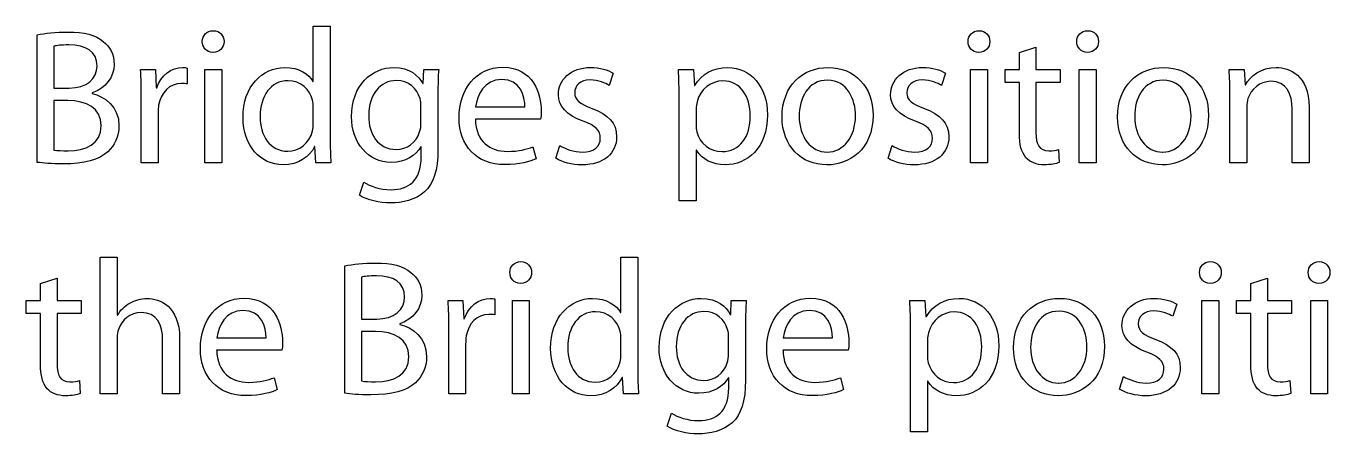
# Model space of a CAD drawing. Extents: x 14 to 1178, y 12 to 836.
# Drawn here: x 454.45 to 483.15, y 764.13 to 773.1 of the extents above; entities that cross this region are included whole.
import ezdxf

# ---------------------------------------------------------------- set-up
doc = ezdxf.new("R2010")
doc.units = 0
doc.layers.add('Gibson-Explorer-00-1958', color=7, linetype='CONTINUOUS')

msp = doc.modelspace()

# ---------------------------------------------------------------- linework, layer by layer
at = {"layer": 'Gibson-Explorer-00-1958', "color": 7}
for points in [[(460.765443, 771.878314), (460.77391, 771.878314), (460.77391, 773.097514), (461.146478, 773.097514), (461.146337, 773.097514)], [(461.146337, 773.097514), (461.146337, 770.621014)], [(454.699535, 770.100455), (454.699535, 772.903063), (454.699535, 772.902887)], [(455.067835, 772.657177), (455.067835, 771.734416), (455.067835, 771.734487)], [(458.568202, 772.517547), (458.563969, 772.517547), (458.563898, 772.517547)], [(475.420749, 772.517547), (475.416515, 772.517547), (475.416445, 772.517547)], [(476.314123, 770.739583), (476.314123, 771.857183), (475.996517, 771.857183), (475.996517, 772.140887), (476.314123, 772.140887), (476.314123, 772.517618), (476.678119, 772.631989), (476.678049, 772.631918)], [(476.678049, 772.631918), (476.678049, 772.140816), (477.211519, 772.140816), (477.211519, 771.857112), (476.678049, 771.857112), (476.678049, 770.752283)], [(477.812511, 772.517547), (477.808278, 772.517547), (477.808207, 772.517547)], [(456.972729, 772.140816), (457.298802, 772.140816), (457.315735, 771.738614), (457.328435, 771.738614)], [(458.001429, 772.174612), (458.001429, 771.827338)], [(463.182535, 771.835945), (463.191002, 771.835945), (463.203702, 772.140816), (463.533902, 772.140816)], [(468.808529, 772.140816), (469.142857, 772.140816), (469.164023, 771.789414), (469.17249, 771.789414)], [(480.928209, 772.140816), (481.258445, 772.140816), (481.279611, 771.806312), (481.288078, 771.806312)], [(467.373535, 772.060383), (467.284635, 771.793718)], [(474.684184, 772.060383), (474.595319, 771.793718)], [(455.067835, 771.734487), (455.402163, 771.734487)], [(455.910304, 771.628547), (455.910304, 771.615847)], [(463.516968, 771.582016), (463.516968, 770.392449), (463.517074, 770.392449)], [(481.317605, 771.327946), (481.317605, 770.091847), (480.945037, 770.091847), (480.945037, 771.586002), (480.945143, 771.586002)], [(455.372529, 771.459179), (455.067835, 771.459179), (455.067835, 770.371212), (455.067835, 770.371247)], [(457.357927, 771.183977), (457.357927, 770.091706), (456.985323, 770.091706), (456.989557, 771.501442), (456.989662, 771.501583)], [(460.773768, 770.951214), (460.773768, 771.306779), (460.773768, 771.306779)], [(463.144541, 770.968112), (463.144541, 771.336201), (463.144506, 771.336201)], [(464.34649, 771.319514), (465.430329, 771.319514), (465.430329, 771.319514)], [(469.206427, 770.366944), (469.19796, 770.366944), (469.19796, 769.253648), (468.825357, 769.253648), (468.825357, 771.471949), (468.825462, 771.471949)], [(469.198137, 771.281449), (469.198137, 770.92592), (469.198066, 770.92592)], [(482.68917, 771.315387), (482.68917, 770.091847), (482.316778, 770.091847), (482.316778, 771.272983)], [(465.777463, 771.048546), (464.342398, 771.052779), (464.342363, 771.052849)], [(461.16327, 770.091847), (460.828908, 770.091847), (460.811974, 770.447377), (460.803508, 770.447377)], [(463.148633, 770.218812), (463.148633, 770.443249), (463.140166, 770.443249)], [(465.608094, 770.443249), (465.675792, 770.180712)], [(466.111931, 770.189179), (466.200831, 770.468579), (466.200831, 770.468579)], [(473.422615, 770.189179), (473.51148, 770.468579), (473.51148, 770.468579)], [(472.080719, 770.324751), (472.084953, 770.324751), (472.084882, 770.324751)], [(477.173454, 770.379749), (477.190388, 770.096222)], [(479.463582, 770.324751), (479.467815, 770.324751), (479.467709, 770.324751)], [(472.07631, 770.045351), (472.072076, 770.045351), (472.072182, 770.045351)], [(479.459137, 770.045351), (479.454904, 770.045351), (479.455009, 770.045351)], [(461.794037, 769.376485), (461.887206, 769.664316)], [(456.460461, 766.247981), (456.460461, 765.011883), (456.087892, 765.011883), (456.087892, 768.017549), (456.087927, 768.017549)], [(456.087927, 768.017549), (456.460496, 768.017549), (456.460496, 766.739083), (456.468962, 766.739083)], [(461.468458, 765.020491), (461.468458, 767.823098), (461.468458, 767.822922)], [(467.534366, 766.79835), (467.542833, 766.79835), (467.542833, 768.017549), (467.915402, 768.017549), (467.915261, 768.017549)], [(467.915261, 768.017549), (467.915261, 765.54105)], [(454.771608, 765.659477), (454.771608, 766.777077), (454.453966, 766.777077), (454.453966, 767.060781), (454.771608, 767.060781), (454.771608, 767.437512), (455.135604, 767.551883), (455.135533, 767.551953)], [(455.135533, 767.551953), (455.135533, 767.060851), (455.669004, 767.060851), (455.669004, 766.777148), (455.135533, 766.777148), (455.135533, 765.672318)], [(461.836758, 767.577353), (461.836758, 766.654593), (461.836758, 766.654522)], [(481.406647, 765.659477), (481.406647, 766.777077), (481.089005, 766.777077), (481.089005, 767.060781), (481.406647, 767.060781), (481.406647, 767.437512), (481.770607, 767.551883), (481.770572, 767.551953)], [(481.770572, 767.551953), (481.770572, 767.060851), (482.304043, 767.060851), (482.304043, 766.777148), (481.770572, 766.777148), (481.770572, 765.672318)], [(465.337125, 767.437583), (465.332892, 767.437583), (465.332821, 767.437583)], [(480.513307, 767.437583), (480.509074, 767.437583), (480.509004, 767.437583)], [(482.90507, 767.437583), (482.900837, 767.437583), (482.900731, 767.437583)], [(463.741653, 767.060851), (464.067725, 767.060851), (464.084658, 766.65865), (464.097358, 766.65865)], [(464.770353, 767.094648), (464.770353, 766.74755)], [(469.951459, 766.755981), (469.959925, 766.755981), (469.972625, 767.060851), (470.302825, 767.060851)], [(473.901088, 767.060851), (474.235451, 767.060851), (474.256617, 766.70945), (474.265084, 766.70945)], [(479.776743, 766.980418), (479.687843, 766.713753)], [(461.836758, 766.654522), (462.171086, 766.654522)], [(462.141453, 766.379355), (461.836758, 766.379355), (461.836758, 765.291389), (461.836758, 765.291283)], [(462.679227, 766.548583), (462.679227, 766.535883)], [(464.126851, 766.104189), (464.126851, 765.011918), (463.754247, 765.011918), (463.75848, 766.421653), (463.758586, 766.421618)], [(470.285892, 766.502051), (470.285892, 765.312485), (470.285998, 765.312485)], [(474.299021, 765.286979), (474.290555, 765.286979), (474.290555, 764.173683), (473.917986, 764.173683), (473.917986, 766.391985), (473.918021, 766.391985)], [(457.832025, 766.231118), (457.832025, 765.011883), (457.459598, 765.011883), (457.459598, 766.188714)], [(458.653292, 766.23955), (459.737131, 766.23955), (459.737131, 766.23955)], [(467.542692, 765.87125), (467.542692, 766.226814), (467.542692, 766.226814)], [(469.913464, 765.888148), (469.913464, 766.256412), (469.913429, 766.256412)], [(471.11559, 766.23955), (472.199429, 766.23955), (472.199429, 766.23955)], [(474.29066, 766.201485), (474.29066, 765.845955), (474.29059, 765.845955)], [(460.084264, 765.968581), (458.6492, 765.972814), (458.649164, 765.972885)], [(472.546562, 765.968581), (471.111498, 765.972814), (471.111462, 765.972885)], [(455.630939, 765.299644), (455.647872, 765.016116)], [(459.914896, 765.363285), (459.982594, 765.100783)], [(467.932194, 765.011883), (467.597831, 765.011883), (467.580898, 765.367412), (467.572431, 765.367412)], [(469.917557, 765.138848), (469.917557, 765.363285), (469.90909, 765.363285)], [(472.377194, 765.363285), (472.444892, 765.100783)], [(477.173278, 765.244787), (477.177511, 765.244787), (477.177406, 765.244787)], [(478.515139, 765.109214), (478.604039, 765.388614), (478.604039, 765.388614)], [(482.265978, 765.299644), (482.282911, 765.016116)], [(477.168833, 764.965387), (477.1646, 764.965387), (477.164706, 764.965387)], [(468.562961, 764.29652), (468.656129, 764.584352)]]:
    msp.add_lwpolyline(points, dxfattribs=at)
for points in [[(458.386133, 770.091847), (458.386133, 772.140816), (458.758737, 772.140816), (458.758737, 770.091847), (458.386133, 770.091847)], [(475.23868, 770.091847), (475.23868, 772.140816), (475.611249, 772.140816), (475.611249, 770.091847), (475.23868, 770.091847)], [(477.630443, 770.091847), (477.630443, 772.140816), (478.003011, 772.140816), (478.003011, 770.091847), (477.630443, 770.091847)], [(465.155057, 765.011883), (465.155057, 767.060851), (465.527661, 767.060851), (465.527661, 765.011883), (465.155057, 765.011883)], [(480.331239, 765.011883), (480.331239, 767.060851), (480.703807, 767.060851), (480.703807, 765.011883), (480.331239, 765.011883)], [(482.722966, 765.011883), (482.722966, 767.060851), (483.09557, 767.060851), (483.09557, 765.011883), (482.722966, 765.011883)]]:
    msp.add_lwpolyline(points, close=True, dxfattribs=at)
for points in [[(458.33117, 772.758883), (458.33117, 772.890116), (458.428502, 772.995879), (458.572329, 772.995879)], [(458.572329, 772.995879), (458.716333, 772.995879), (458.809537, 772.890116), (458.809537, 772.758883)], [(475.183717, 772.758883), (475.183717, 772.890116), (475.281049, 772.995879), (475.424876, 772.995879)], [(475.424876, 772.995879), (475.56888, 772.995879), (475.662084, 772.890116), (475.662084, 772.758883)], [(477.57548, 772.758883), (477.57548, 772.890116), (477.672811, 772.995879), (477.816639, 772.995879)], [(477.816639, 772.995879), (477.960643, 772.995879), (478.053847, 772.890116), (478.053847, 772.758883)], [(454.699535, 772.902887), (454.860437, 772.940951), (455.118635, 772.966281), (455.372529, 772.966281)], [(455.372529, 772.966281), (455.741006, 772.966281), (455.978002, 772.902887), (456.151462, 772.758883)], [(456.151462, 772.758883), (456.29977, 772.648816), (456.392798, 772.479483), (456.392798, 772.25501)], [(458.563898, 772.517547), (458.424198, 772.517547), (458.33117, 772.627614), (458.33117, 772.758883)], [(458.809537, 772.758883), (458.809537, 772.627614), (458.716333, 772.517547), (458.568202, 772.517547)], [(475.416445, 772.517547), (475.276745, 772.517547), (475.183717, 772.627614), (475.183717, 772.758883)], [(475.662084, 772.758883), (475.662084, 772.627614), (475.56888, 772.517547), (475.420749, 772.517547)], [(477.808207, 772.517547), (477.668508, 772.517547), (477.57548, 772.627614), (477.57548, 772.758883)], [(478.053847, 772.758883), (478.053847, 772.627614), (477.960643, 772.517547), (477.812511, 772.517547)], [(455.393731, 772.682577), (455.224398, 772.682577), (455.127066, 772.669877), (455.067835, 772.657177)], [(456.016066, 772.216945), (456.016066, 772.547181), (455.7663, 772.682577), (455.393731, 772.682577)], [(455.402163, 771.734487), (455.787502, 771.734487), (456.016066, 771.941849), (456.016066, 772.216945)], [(456.392798, 772.25501), (456.392798, 771.97561), (456.206602, 771.734487), (455.910304, 771.628547)], [(456.989662, 771.501583), (456.989662, 771.742918), (456.985429, 771.950316), (456.972729, 772.140816)], [(457.328435, 771.738614), (457.421427, 772.013851), (457.650027, 772.187312), (457.899794, 772.187312)], [(457.899794, 772.187312), (457.938035, 772.187312), (457.967668, 772.183079), (458.001429, 772.174612)], [(459.228743, 771.08661), (459.22451, 771.772551), (459.65197, 772.187312), (460.147376, 772.187312)], [(460.147376, 772.187312), (460.464841, 772.187312), (460.676543, 772.039181), (460.765443, 771.878314)], [(461.616237, 771.103685), (461.616237, 771.797845), (462.069239, 772.187312), (462.543302, 772.187312)], [(462.543302, 772.187312), (462.898831, 772.187312), (463.089331, 772.005244), (463.182535, 771.835945)], [(463.533902, 772.140816), (463.521202, 771.996812), (463.516968, 771.831783), (463.516968, 771.582016)], [(463.982529, 771.082483), (463.982529, 771.704853), (464.350794, 772.191651), (464.947659, 772.191651)], [(464.947659, 772.191651), (465.616525, 772.191651), (465.790163, 771.603218), (465.790163, 771.22631)], [(466.16707, 771.586002), (466.16707, 771.916379), (466.437827, 772.187312), (466.874002, 772.187312)], [(466.874002, 772.187312), (467.0814, 772.187312), (467.263468, 772.132385), (467.373535, 772.060383)], [(468.825462, 771.471949), (468.825462, 771.734487), (468.821229, 771.946012), (468.808529, 772.140816)], [(469.17249, 771.789414), (469.320621, 772.043485), (469.56626, 772.187312), (469.89646, 772.187312)], [(469.89646, 772.187312), (470.396029, 772.187312), (470.768421, 771.768212), (470.768421, 771.145877)], [(471.089978, 771.099381), (471.089978, 771.78511), (471.543015, 772.187312), (472.105943, 772.187312)], [(472.105943, 772.187312), (472.694376, 772.187312), (473.092274, 771.759781), (473.092274, 771.137446)], [(473.477719, 771.586002), (473.477719, 771.916379), (473.748511, 772.187312), (474.184651, 772.187312)], [(474.184651, 772.187312), (474.392049, 772.187312), (474.574117, 772.132385), (474.684184, 772.060383)], [(478.472806, 771.099381), (478.472806, 771.78511), (478.925843, 772.187312), (479.488735, 772.187312)], [(479.488735, 772.187312), (480.077168, 772.187312), (480.475102, 771.759781), (480.475102, 771.137446)], [(480.945143, 771.586002), (480.945143, 771.802149), (480.940909, 771.971483), (480.928209, 772.140816)], [(481.288078, 771.806312), (481.389678, 771.996812), (481.626709, 772.187312), (481.965376, 772.187312)], [(481.965376, 772.187312), (482.248903, 772.187312), (482.68917, 772.018014), (482.68917, 771.315387)], [(457.87016, 771.835804), (457.607835, 771.835804), (457.421427, 771.636838), (457.370627, 771.361742)], [(458.001429, 771.827338), (457.959237, 771.831571), (457.920996, 771.835804), (457.87016, 771.835804)], [(460.219237, 771.895177), (459.833898, 771.895177), (459.605333, 771.556546), (459.605333, 771.107812)], [(460.756835, 771.467646), (460.701731, 771.700549), (460.498637, 771.895177), (460.219237, 771.895177)], [(462.602604, 771.899481), (462.247074, 771.899481), (461.993004, 771.598914), (461.993004, 771.120547)], [(463.123339, 771.501583), (463.055641, 771.721716), (462.877876, 771.899481), (462.602604, 771.899481)], [(464.918025, 771.924987), (464.537025, 771.924987), (464.376123, 771.577712), (464.34649, 771.319514)], [(465.430329, 771.319514), (465.434563, 771.552383), (465.332998, 771.924987), (464.918025, 771.924987)], [(466.865535, 771.912251), (466.645402, 771.912251), (466.526904, 771.78511), (466.526904, 771.632851)], [(467.284635, 771.793718), (467.204202, 771.840249), (467.05607, 771.912251), (466.865535, 771.912251)], [(469.786535, 771.891049), (469.532464, 771.891049), (469.291129, 771.713285), (469.219304, 771.433885)], [(470.391831, 771.128979), (470.391831, 771.539647), (470.180164, 771.891049), (469.786535, 771.891049)], [(472.093313, 771.907947), (471.657351, 771.907947), (471.466815, 771.501583), (471.466815, 771.112116)], [(472.707217, 771.124851), (472.707217, 771.471949), (472.53358, 771.907947), (472.093313, 771.907947)], [(474.176219, 771.912251), (473.956086, 771.912251), (473.837376, 771.78511), (473.837376, 771.632851)], [(474.595319, 771.793718), (474.514851, 771.840249), (474.366719, 771.912251), (474.176219, 771.912251)], [(479.476141, 771.907947), (479.040178, 771.907947), (478.849643, 771.501583), (478.849643, 771.112116)], [(480.09008, 771.124851), (480.09008, 771.471949), (479.916443, 771.907947), (479.476141, 771.907947)], [(481.842539, 771.882618), (481.601239, 771.882618), (481.410704, 771.708981), (481.343005, 771.501583)], [(482.316778, 771.272983), (482.316778, 771.603218), (482.193941, 771.882618), (481.842539, 771.882618)], [(455.910304, 771.615847), (456.181096, 771.552453), (456.498737, 771.328016), (456.498737, 770.904789)], [(466.7131, 771.006177), (466.340531, 771.141749), (466.16707, 771.340681), (466.16707, 771.586002)], [(466.526904, 771.632851), (466.526904, 771.459214), (466.645402, 771.383085), (466.912066, 771.281449)], [(474.023749, 771.006177), (473.65118, 771.141749), (473.477719, 771.340681), (473.477719, 771.586002)], [(473.837376, 771.632851), (473.837376, 771.459214), (473.956086, 771.383085), (474.222715, 771.281449)], [(456.10927, 770.90881), (456.10927, 771.294149), (455.774766, 771.459179), (455.372529, 771.459179)], [(457.370627, 771.361742), (457.362161, 771.306638), (457.357927, 771.247371), (457.357927, 771.183977)], [(460.773768, 771.306779), (460.773768, 771.357579), (460.769535, 771.416846), (460.756835, 771.467646)], [(463.144506, 771.336201), (463.144506, 771.395644), (463.140272, 771.450783), (463.123339, 771.501583)], [(466.912066, 771.281449), (467.263468, 771.150181), (467.449664, 770.972416), (467.449664, 770.663383)], [(469.219304, 771.433885), (469.210837, 771.383085), (469.198137, 771.327946), (469.198137, 771.281449)], [(474.222715, 771.281449), (474.574117, 771.150181), (474.760313, 770.972416), (474.760313, 770.663383)], [(481.343005, 771.501583), (481.326072, 771.455087), (481.317605, 771.387212), (481.317605, 771.327946)], [(460.109312, 770.045351), (459.613906, 770.045351), (459.228743, 770.464451), (459.228743, 771.08661)], [(459.605333, 771.107812), (459.605333, 770.688712), (459.812731, 770.345918), (460.210806, 770.345918)], [(462.488339, 770.100279), (461.980198, 770.100279), (461.616237, 770.532149), (461.616237, 771.103685)], [(461.993004, 771.120547), (461.993004, 770.722649), (462.200402, 770.383983), (462.598476, 770.383983)], [(463.114908, 770.769146), (463.136074, 770.828412), (463.144541, 770.900414), (463.144541, 770.968112)], [(464.990027, 770.049479), (464.363565, 770.049479), (463.982529, 770.468579), (463.982529, 771.082483)], [(464.342363, 771.052849), (464.350829, 770.549012), (464.668259, 770.341614), (465.040863, 770.341614)], [(465.790163, 771.22631), (465.790163, 771.150181), (465.785929, 771.090914), (465.777463, 771.048546)], [(467.089831, 770.629446), (467.089831, 770.807034), (466.984068, 770.904718), (466.7131, 771.006177)], [(469.769672, 770.33731), (470.163266, 770.33731), (470.391831, 770.659079), (470.391831, 771.128979)], [(470.768421, 771.145877), (470.768421, 770.409312), (470.31556, 770.045351), (469.837229, 770.045351)], [(472.072182, 770.045351), (471.521849, 770.045351), (471.089978, 770.451681), (471.089978, 771.099381)], [(471.466815, 771.112116), (471.466815, 770.663383), (471.720886, 770.324751), (472.080719, 770.324751)], [(473.092274, 771.137446), (473.092274, 770.375551), (472.563108, 770.045351), (472.07631, 770.045351)], [(472.084882, 770.324751), (472.440588, 770.324751), (472.707217, 770.659079), (472.707217, 771.124851)], [(474.40048, 770.629446), (474.40048, 770.807034), (474.294717, 770.904718), (474.023749, 771.006177)], [(479.455009, 770.045351), (478.904641, 770.045351), (478.472806, 770.451681), (478.472806, 771.099381)], [(478.849643, 771.112116), (478.849643, 770.663383), (479.103749, 770.324751), (479.463582, 770.324751)], [(480.475102, 771.137446), (480.475102, 770.375551), (479.945935, 770.045351), (479.459137, 770.045351)], [(479.467709, 770.324751), (479.823415, 770.324751), (480.09008, 770.659079), (480.09008, 771.124851)], [(455.376833, 770.354314), (455.757868, 770.354314), (456.10927, 770.494014), (456.10927, 770.90881)], [(456.498737, 770.904789), (456.498737, 770.659149), (456.401229, 770.472953), (456.253098, 770.333253)], [(460.210806, 770.345918), (460.460572, 770.345918), (460.689137, 770.515251), (460.756835, 770.790347)], [(460.756835, 770.790347), (460.769535, 770.841147), (460.773768, 770.891983), (460.773768, 770.951214)], [(462.598476, 770.383983), (462.831204, 770.383983), (463.038602, 770.527669), (463.114908, 770.769146)], [(469.198066, 770.92592), (469.198066, 770.875085), (469.2023, 770.819981), (469.215, 770.773449)], [(469.215, 770.773449), (469.27857, 770.515251), (469.507135, 770.33731), (469.769672, 770.33731)], [(476.457986, 770.201985), (476.356351, 770.316179), (476.314123, 770.498283), (476.314123, 770.739583)], [(476.678049, 770.752283), (476.678049, 770.498212), (476.750051, 770.354349), (476.957449, 770.354349)], [(460.803508, 770.447377), (460.689278, 770.218812), (460.443639, 770.045351), (460.109312, 770.045351)], [(461.146337, 770.621014), (461.146337, 770.438946), (461.15057, 770.231547), (461.16327, 770.091847)], [(463.140166, 770.443249), (463.0301, 770.252749), (462.805804, 770.100279), (462.488339, 770.100279)], [(463.517074, 770.392449), (463.517074, 769.91821), (463.419602, 769.634683), (463.224939, 769.452614)], [(465.040863, 770.341614), (465.307492, 770.341614), (465.472698, 770.38811), (465.608094, 770.443249)], [(466.200831, 770.468579), (466.315202, 770.400881), (466.509829, 770.324751), (466.696237, 770.324751)], [(467.449664, 770.663383), (467.449664, 770.299246), (467.165961, 770.045351), (466.687594, 770.045351)], [(466.696237, 770.324751), (466.962866, 770.324751), (467.089831, 770.455985), (467.089831, 770.629446)], [(473.51148, 770.468579), (473.625851, 770.400881), (473.820513, 770.324751), (474.006886, 770.324751)], [(474.760313, 770.663383), (474.760313, 770.299246), (474.476786, 770.045351), (473.998278, 770.045351)], [(474.006886, 770.324751), (474.273551, 770.324751), (474.40048, 770.455985), (474.40048, 770.629446)], [(455.067835, 770.371247), (455.143964, 770.358547), (455.2456, 770.354314), (455.376833, 770.354314)], [(456.253098, 770.333253), (456.05847, 770.151185), (455.736702, 770.066589), (455.27107, 770.066589)], [(462.488374, 769.49911), (462.869233, 769.49911), (463.148633, 769.698077), (463.148633, 770.218812)], [(465.675792, 770.180712), (465.5447, 770.121481), (465.315959, 770.049479), (464.990027, 770.049479)], [(466.687594, 770.045351), (466.463333, 770.045351), (466.255935, 770.104583), (466.111931, 770.189179)], [(469.837229, 770.045351), (469.561957, 770.045351), (469.329229, 770.163849), (469.206427, 770.366944)], [(473.998278, 770.045351), (473.774017, 770.045351), (473.566619, 770.104583), (473.422615, 770.189179)], [(476.860188, 770.045422), (476.686551, 770.045422), (476.546851, 770.104653), (476.457986, 770.201985)], [(476.957449, 770.354349), (477.059084, 770.354349), (477.118315, 770.362816), (477.173454, 770.379749)], [(455.27107, 770.066589), (455.017, 770.066589), (454.822196, 770.083522), (454.699535, 770.100455)], [(477.190388, 770.096222), (477.118386, 770.070822), (477.004192, 770.045422), (476.860188, 770.045422)], [(461.887206, 769.664316), (462.022602, 769.575416), (462.234304, 769.49911), (462.488374, 769.49911)], [(462.475639, 769.207151), (462.23, 769.207151), (461.959208, 769.266418), (461.794037, 769.376485)], [(463.224939, 769.452614), (463.021668, 769.270546), (462.733837, 769.207151), (462.475639, 769.207151)], [(461.468458, 767.822922), (461.62936, 767.860987), (461.887558, 767.886316), (462.141453, 767.886316)], [(462.141453, 767.886316), (462.509929, 767.886316), (462.746925, 767.822922), (462.920386, 767.678918)], [(465.100094, 767.678918), (465.100094, 767.810151), (465.197425, 767.915914), (465.341253, 767.915914)], [(465.341253, 767.915914), (465.485257, 767.915914), (465.578461, 767.810151), (465.578461, 767.678918)], [(480.276276, 767.678918), (480.276276, 767.810151), (480.373607, 767.915914), (480.517435, 767.915914)], [(480.517435, 767.915914), (480.661439, 767.915914), (480.754607, 767.810151), (480.754607, 767.678918)], [(482.668039, 767.678918), (482.668039, 767.810151), (482.76537, 767.915914), (482.909198, 767.915914)], [(482.909198, 767.915914), (483.053202, 767.915914), (483.14637, 767.810151), (483.14637, 767.678918)], [(462.162655, 767.602753), (461.993321, 767.602753), (461.89599, 767.590053), (461.836758, 767.577353)], [(462.78499, 767.136981), (462.78499, 767.467216), (462.535223, 767.602753), (462.162655, 767.602753)], [(462.920386, 767.678918), (463.068694, 767.568816), (463.161721, 767.399518), (463.161721, 767.175046)], [(465.332821, 767.437583), (465.193121, 767.437583), (465.100094, 767.547649), (465.100094, 767.678918)], [(465.578461, 767.678918), (465.578461, 767.547649), (465.485257, 767.437583), (465.337125, 767.437583)], [(480.509004, 767.437583), (480.369304, 767.437583), (480.276276, 767.547649), (480.276276, 767.678918)], [(480.754607, 767.678918), (480.754607, 767.547649), (480.661439, 767.437583), (480.513307, 767.437583)], [(482.900731, 767.437583), (482.761031, 767.437583), (482.668039, 767.547649), (482.668039, 767.678918)], [(483.14637, 767.678918), (483.14637, 767.547649), (483.053202, 767.437583), (482.90507, 767.437583)], [(456.468962, 766.739083), (456.528229, 766.844846), (456.621433, 766.942353), (456.735627, 767.001585)], [(456.735627, 767.001585), (456.845694, 767.069283), (456.976962, 767.107348), (457.116662, 767.107348)], [(457.116662, 767.107348), (457.391935, 767.107348), (457.832025, 766.93805), (457.832025, 766.231118)], [(458.289331, 766.002518), (458.289331, 766.624889), (458.657596, 767.111687), (459.25446, 767.111687)], [(459.25446, 767.111687), (459.923327, 767.111687), (460.096964, 766.523253), (460.096964, 766.146346)], [(462.171086, 766.654522), (462.556425, 766.654522), (462.78499, 766.861744), (462.78499, 767.136981)], [(463.161721, 767.175046), (463.161721, 766.895646), (462.975525, 766.654522), (462.679227, 766.548583)], [(463.758586, 766.421618), (463.758586, 766.662953), (463.754353, 766.870351), (463.741653, 767.060851)], [(464.097358, 766.65865), (464.190351, 766.933887), (464.418951, 767.107348), (464.668717, 767.107348)], [(464.668717, 767.107348), (464.706958, 767.107348), (464.736592, 767.103114), (464.770353, 767.094648)], [(465.997666, 766.006646), (465.993433, 766.692587), (466.420894, 767.107348), (466.9163, 767.107348)], [(466.9163, 767.107348), (467.233764, 767.107348), (467.445466, 766.959216), (467.534366, 766.79835)], [(468.385161, 766.02372), (468.385161, 766.717881), (468.838162, 767.107348), (469.312225, 767.107348)], [(469.312225, 767.107348), (469.667755, 767.107348), (469.858255, 766.925279), (469.951459, 766.755981)], [(470.302825, 767.060851), (470.290125, 766.916848), (470.285892, 766.751818), (470.285892, 766.502051)], [(470.751629, 766.002518), (470.751629, 766.624889), (471.119894, 767.111687), (471.716758, 767.111687)], [(471.716758, 767.111687), (472.385625, 767.111687), (472.559262, 766.523253), (472.559262, 766.146346)], [(473.918021, 766.391985), (473.918021, 766.654522), (473.913788, 766.866048), (473.901088, 767.060851)], [(474.265084, 766.70945), (474.413251, 766.96352), (474.65889, 767.107348), (474.98909, 767.107348)], [(474.98909, 767.107348), (475.488623, 767.107348), (475.861051, 766.688283), (475.861051, 766.065912)], [(476.182502, 766.019416), (476.182502, 766.705146), (476.635539, 767.107348), (477.198466, 767.107348)], [(477.198466, 767.107348), (477.786864, 767.107348), (478.184798, 766.679816), (478.184798, 766.057481)], [(478.570278, 766.506179), (478.570278, 766.836414), (478.841035, 767.107348), (479.277209, 767.107348)], [(479.277209, 767.107348), (479.484607, 767.107348), (479.666676, 767.05242), (479.776743, 766.980418)], [(456.985394, 766.79835), (456.744059, 766.79835), (456.557862, 766.629016), (456.485861, 766.425746)], [(457.459598, 766.188714), (457.459598, 766.523253), (457.336796, 766.79835), (456.985394, 766.79835)], [(459.224862, 766.844846), (458.843827, 766.844846), (458.682925, 766.497748), (458.653292, 766.23955)], [(459.737131, 766.23955), (459.741364, 766.472418), (459.6398, 766.844846), (459.224862, 766.844846)], [(464.639084, 766.756016), (464.376758, 766.756016), (464.190351, 766.55705), (464.139551, 766.281953)], [(464.770353, 766.74755), (464.72816, 766.751783), (464.689919, 766.756016), (464.639084, 766.756016)], [(466.988161, 766.815212), (466.602821, 766.815212), (466.374257, 766.476546), (466.374257, 766.027848)], [(467.525759, 766.387681), (467.470655, 766.620585), (467.267561, 766.815212), (466.988161, 766.815212)], [(469.371562, 766.819516), (469.015998, 766.819516), (468.761927, 766.51895), (468.761927, 766.040583)], [(469.892262, 766.421618), (469.824564, 766.641751), (469.6468, 766.819516), (469.371562, 766.819516)], [(471.687125, 766.844846), (471.30609, 766.844846), (471.145223, 766.497748), (471.11559, 766.23955)], [(472.199429, 766.23955), (472.203662, 766.472418), (472.102098, 766.844846), (471.687125, 766.844846)], [(474.879058, 766.811085), (474.624988, 766.811085), (474.383653, 766.63332), (474.311827, 766.35392)], [(475.484355, 766.049014), (475.484355, 766.459683), (475.272653, 766.811085), (474.879058, 766.811085)], [(477.185837, 766.827983), (476.749874, 766.827983), (476.559374, 766.421618), (476.559374, 766.032151)], [(477.799776, 766.044887), (477.799776, 766.391985), (477.626139, 766.827983), (477.185837, 766.827983)], [(479.268743, 766.832287), (479.048609, 766.832287), (478.929935, 766.705146), (478.929935, 766.552887)], [(479.687843, 766.713753), (479.607409, 766.760285), (479.459278, 766.832287), (479.268743, 766.832287)], [(456.485861, 766.425746), (456.464694, 766.375122), (456.460461, 766.319983), (456.460461, 766.247981)], [(462.878194, 765.828987), (462.878194, 766.214326), (462.54369, 766.379355), (462.141453, 766.379355)], [(462.679227, 766.535883), (462.950019, 766.472489), (463.26766, 766.248051), (463.26766, 765.824824)], [(467.542692, 766.226814), (467.542692, 766.277614), (467.538459, 766.336881), (467.525759, 766.387681)], [(469.913429, 766.256412), (469.913429, 766.315679), (469.909196, 766.370818), (469.892262, 766.421618)], [(479.116307, 765.926212), (478.743739, 766.061785), (478.570278, 766.260716), (478.570278, 766.506179)], [(478.929935, 766.552887), (478.929935, 766.37925), (479.048609, 766.30312), (479.315274, 766.201485)], [(460.096964, 766.146346), (460.096964, 766.070216), (460.092731, 766.01095), (460.084264, 765.968581)], [(464.139551, 766.281953), (464.131084, 766.22685), (464.126851, 766.167583), (464.126851, 766.104189)], [(472.559262, 766.146346), (472.559262, 766.070216), (472.555029, 766.01095), (472.546562, 765.968581)], [(474.311827, 766.35392), (474.30336, 766.30312), (474.29066, 766.247981), (474.29066, 766.201485)], [(479.315274, 766.201485), (479.666676, 766.070216), (479.852872, 765.892451), (479.852872, 765.583418)], [(459.296864, 764.969514), (458.670366, 764.969514), (458.289331, 765.388614), (458.289331, 766.002518)], [(458.649164, 765.972885), (458.657631, 765.469048), (458.97506, 765.26165), (459.347664, 765.26165)], [(462.145757, 765.27435), (462.526792, 765.27435), (462.878194, 765.414191), (462.878194, 765.828987)], [(463.26766, 765.824824), (463.26766, 765.579185), (463.170153, 765.392989), (463.022021, 765.253289)], [(466.878235, 764.965387), (466.382829, 764.965387), (465.997666, 765.384487), (465.997666, 766.006646)], [(466.374257, 766.027848), (466.374257, 765.608748), (466.581655, 765.265953), (466.979729, 765.265953)], [(467.525759, 765.710383), (467.538459, 765.761183), (467.542692, 765.812018), (467.542692, 765.87125)], [(469.257262, 765.020314), (468.749121, 765.020314), (468.385161, 765.45215), (468.385161, 766.02372)], [(468.761927, 766.040583), (468.761927, 765.642685), (468.969325, 765.304018), (469.3674, 765.304018)], [(469.883831, 765.689181), (469.904998, 765.748448), (469.913464, 765.82045), (469.913464, 765.888148)], [(471.759127, 764.969514), (471.132629, 764.969514), (470.751629, 765.388614), (470.751629, 766.002518)], [(471.111462, 765.972885), (471.119929, 765.469048), (471.437358, 765.26165), (471.809962, 765.26165)], [(474.29059, 765.845955), (474.29059, 765.79512), (474.294823, 765.740016), (474.307523, 765.693485)], [(474.86216, 765.257346), (475.255755, 765.257346), (475.484355, 765.579114), (475.484355, 766.049014)], [(475.861051, 766.065912), (475.861051, 765.329348), (475.40819, 764.965387), (474.929823, 764.965387)], [(477.164706, 764.965387), (476.614337, 764.965387), (476.182502, 765.371716), (476.182502, 766.019416)], [(476.559374, 766.032151), (476.559374, 765.583418), (476.813445, 765.244787), (477.173278, 765.244787)], [(478.184798, 766.057481), (478.184798, 765.295587), (477.655631, 764.965387), (477.168833, 764.965387)], [(477.177406, 765.244787), (477.533111, 765.244787), (477.799776, 765.579114), (477.799776, 766.044887)], [(479.493039, 765.549481), (479.493039, 765.727246), (479.387276, 765.824753), (479.116307, 765.926212)], [(454.915435, 765.121879), (454.8138, 765.23625), (454.771608, 765.418142), (454.771608, 765.659477)], [(455.135533, 765.672318), (455.135533, 765.418212), (455.207535, 765.274244), (455.414898, 765.274244)], [(466.979729, 765.265953), (467.229496, 765.265953), (467.458061, 765.435287), (467.525759, 765.710383)], [(467.915261, 765.54105), (467.915261, 765.358981), (467.919494, 765.151583), (467.932194, 765.011883)], [(469.3674, 765.304018), (469.600127, 765.304018), (469.807525, 765.447846), (469.883831, 765.689181)], [(474.307523, 765.693485), (474.371058, 765.435287), (474.599658, 765.257346), (474.86216, 765.257346)], [(479.852872, 765.583418), (479.852872, 765.219281), (479.569345, 764.965387), (479.090802, 764.965387)], [(479.099445, 765.244787), (479.366074, 765.244787), (479.493039, 765.37602), (479.493039, 765.549481)], [(481.550474, 765.121879), (481.448839, 765.23625), (481.406647, 765.418142), (481.406647, 765.659477)], [(481.770572, 765.672318), (481.770572, 765.418212), (481.842574, 765.274244), (482.049972, 765.274244)], [(455.414898, 765.274244), (455.516533, 765.274244), (455.5758, 765.28271), (455.630939, 765.299644)], [(459.347664, 765.26165), (459.614329, 765.26165), (459.7795, 765.308146), (459.914896, 765.363285)], [(461.836758, 765.291283), (461.912888, 765.278583), (462.014523, 765.27435), (462.145757, 765.27435)], [(463.022021, 765.253289), (462.827394, 765.07122), (462.505625, 764.986624), (462.039994, 764.986624)], [(467.572431, 765.367412), (467.458202, 765.138848), (467.212562, 764.965387), (466.878235, 764.965387)], [(469.90909, 765.363285), (469.799023, 765.172785), (469.574727, 765.020314), (469.257262, 765.020314)], [(470.285998, 765.312485), (470.285998, 764.838246), (470.188525, 764.554718), (469.993862, 764.37265)], [(471.809962, 765.26165), (472.076592, 765.26165), (472.241798, 765.308146), (472.377194, 765.363285)], [(474.929823, 764.965387), (474.654551, 764.965387), (474.421858, 765.083885), (474.299021, 765.286979)], [(478.604039, 765.388614), (478.718409, 765.320916), (478.913037, 765.244787), (479.099445, 765.244787)], [(482.049972, 765.274244), (482.151607, 765.274244), (482.210874, 765.28271), (482.265978, 765.299644)], [(455.317672, 764.965316), (455.144035, 764.965316), (455.004335, 765.024371), (454.915435, 765.121879)], [(455.647872, 765.016116), (455.57587, 764.990716), (455.461676, 764.965316), (455.317672, 764.965316)], [(459.982594, 765.100783), (459.851325, 765.041516), (459.62276, 764.969514), (459.296864, 764.969514)], [(462.039994, 764.986624), (461.785923, 764.986624), (461.591119, 765.003557), (461.468458, 765.020491)], [(469.257298, 764.419146), (469.638157, 764.419146), (469.917557, 764.618112), (469.917557, 765.138848)], [(472.444892, 765.100783), (472.313623, 765.041516), (472.085023, 764.969514), (471.759127, 764.969514)], [(479.090802, 764.965387), (478.866541, 764.965387), (478.659143, 765.024442), (478.515139, 765.109214)], [(481.952676, 764.965316), (481.779074, 764.965316), (481.639374, 765.024371), (481.550474, 765.121879)], [(482.282911, 765.016116), (482.210909, 764.990716), (482.09668, 764.965316), (481.952676, 764.965316)], [(468.656129, 764.584352), (468.791525, 764.495275), (469.003227, 764.419146), (469.257298, 764.419146)], [(469.993862, 764.37265), (469.790592, 764.190581), (469.50276, 764.127187), (469.244562, 764.127187)], [(469.244562, 764.127187), (468.998923, 764.127187), (468.728131, 764.186453), (468.562961, 764.29652)]]:
    msp.add_open_spline(points, degree=3, dxfattribs=at)

doc.saveas('drawing.dxf')
